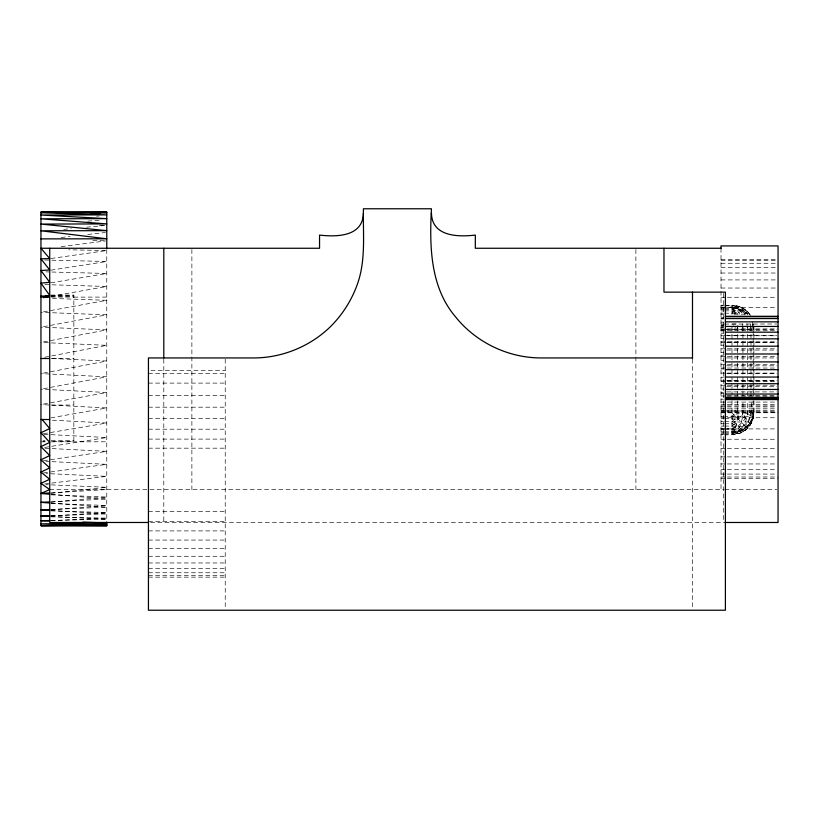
<?xml version="1.0" encoding="UTF-8"?>
<svg xmlns="http://www.w3.org/2000/svg" width="819" height="819" viewBox="0 0 819 819"><rect width="100%" height="100%" fill="white"/><g stroke="black" fill="none" stroke-linecap="round" stroke-linejoin="round"><path stroke-width="0.61" stroke-dasharray="4.09 3.07" d="M724.672 432.903L731.981 432.903L733.455 432.186C737.469 425.982 737.295 418.12 737.663 410.995L731.981 416.482L724.672 416.482M742.946 410.995C742.536 418.898 741.267 430.855 731.981 432.903C743.683 432.995 754.012 422.717 753.92 410.995L724.672 410.995M724.672 433.978L731.981 433.978C745.587 427.119 754.494 417.25 750.982 400.829M747.491 410.995C747.512 420.321 742.577 432.217 731.981 432.903C743.621 433.026 753.265 422.42 753.173 410.995M750.982 410.995C751.125 421.601 743.253 432.79 731.981 432.903M753.92 400.829C754.197 410.206 754.964 421.222 747.491 428.306C741.594 434.449 732.708 435.288 724.672 434.725M731.981 400.829L731.981 434.725L732.36 434.357C743.099 433.005 752.2 423.904 753.541 413.165L753.173 412.786L752.671 420.055C750.317 426.177 745.362 431.122 739.24 433.486L731.981 433.978L732.36 434.357C743.683 434.961 754.145 424.498 753.541 413.165L753.92 412.786M724.672 305.221L732.411 305.528L731.981 307.125L724.672 307.125M750.982 423.761L752.446 416.676L753.173 416.666M724.672 313.186L731.981 313.186L735.339 308.282L737.479 306.664L739.25 306.439C743.918 308.118 747.829 311.435 750.552 315.53M724.672 428.306L732.77 428.562C739.598 425.921 745.116 420.403 747.747 413.575L747.491 400.829M731.981 412.786L747.491 428.306L747.491 426.484L750.982 421.949M753.173 400.829L753.173 418.468L750.706 416.001L753.173 412.786M731.981 313.186L737.817 313.564L743.601 308.579L749.784 314.568M747.46 311.681L744.809 314.322L740.356 310.739L731.981 307.125L737.479 306.664L742.331 309.039L748.013 314.22M724.672 421.621L731.981 421.621L737.469 416.676L752.446 416.676M724.672 429.596L742.946 429.965L747.491 426.484M724.672 426.085L731.981 426.085L736.895 421.969L750.337 421.969M731.981 429.596L735.994 426.504L746.969 426.504M724.672 431.787L731.981 431.91L734.817 429.995M724.672 423.761L731.981 423.761L738.472 419.277L741.574 415.428L742.946 412.786L742.946 400.829M742.577 429.995L737.469 432.186L731.981 431.91M724.672 309.695L731.981 309.695L735.339 308.282M731.981 428.306L737.602 426.167L743.58 431.337M750.532 424.385L745.362 418.417L742.946 412.786L747.747 413.575L750.982 412.786M44.676 357.258L106.767 345.331L40.95 342.444M43.438 341.973L106.767 329.873L40.95 327.18M43.438 373.126L106.767 361.025L51.075 358.446M43.438 388.728L106.767 376.801L40.95 373.607M43.438 326.72L106.767 314.813L40.95 312.336M43.438 404.125L106.767 392.496L40.95 389.189M43.438 311.885L106.767 300.297L51.075 298.403M743.601 308.579L737.663 305.968L724.672 305.61M50.88 417.854L106.767 407.954L40.95 404.576M50.88 296.304L106.767 286.476L42.219 284.51M43.438 433.722L106.767 423.024L51.075 420.137M50.88 282.811L106.767 273.485L46.018 271.867M44.676 447.42L106.767 437.53L42.219 434.203M50.88 270.178L106.767 261.466L42.219 259.981M43.479 460.739L106.767 451.361L42.219 448.085M51.075 258.507L106.767 250.532L68.796 249.795M43.479 472.942L106.767 464.342L46.018 461.363M61.2 246.652L105.497 240.96M724.672 308.62C732.677 308.353 741.604 307.105 747.491 314.117L747.491 311.64L742.946 308.159L737.663 305.968L731.981 305.221L731.981 314.404M44.748 483.957L106.767 476.361L46.018 473.525M61.2 237.479L70.055 236.486M87.776 234.49L105.497 232.494M51.075 493.325L106.767 487.305L46.018 484.643M724.672 310.903L742.946 310.636L747.491 314.117M63.728 229.381L71.325 228.655M86.517 227.211L105.497 225.409M51.075 502.221L106.767 497.041L51.075 494.819M735.196 431.511L731.981 431.787L732.77 428.562L737.663 433.978L737.663 432.156M51.075 509.787L106.767 505.477L51.075 503.521M87.776 221.13L101.699 220.065M733.988 314.261L746.969 314.107C741.236 307.964 732.575 307.176 724.672 307.698M51.075 515.95L106.767 512.54L51.075 510.872M51.075 492.874L106.767 489.567M96.642 216.155L99.171 216.011M51.075 501.842L106.767 499.027L51.075 494.328M51.075 520.649L106.767 518.151L51.075 516.82M51.075 509.479L106.767 507.166L51.075 503.091M51.075 515.714L106.767 513.912L51.075 510.513M731.981 324.078L737.469 323.945L737.663 329.617L733.599 325.655M51.075 520.485L106.767 519.185L51.075 516.523M73.843 297.133L106.767 297.092M721.017 259.306L778.05 259.306M721.017 260.544L778.05 260.544M721.017 263.268L776.781 263.268M721.017 267.444L776.781 267.444M721.017 273.024L776.781 273.024M721.017 279.914L776.781 279.914M721.017 288.032L776.781 288.032M50.932 295.075L73.843 295.075L73.843 441.451L51.228 441.451M51.228 295.342L73.843 295.342M51.228 296.775L73.843 296.775M51.228 296.98L73.843 296.98M721.017 297.266L726.084 297.266M727.354 297.266L776.781 297.266M721.017 305.221L723.453 305.221M721.017 305.61L723.453 305.61M721.017 307.125L723.453 307.125M721.017 307.473L726.084 307.473M727.354 307.473L776.781 307.473M721.017 307.698L723.453 307.698M721.017 308.62L723.453 308.62M721.017 309.695L723.453 309.695M721.017 310.903L723.453 310.903M721.017 313.186L723.453 313.186M721.017 314.404L723.453 314.404M721.017 317.414L723.453 317.414M721.017 318.54L723.546 318.54M721.017 318.888L723.453 318.888M721.017 322.143L723.453 322.143M721.017 324.078L723.453 324.078M724.672 324.078L776.801 323.996M721.017 325.092L723.546 325.092M721.017 325.491L723.546 325.491M721.017 326.279L723.546 326.279M721.017 327.139L723.453 327.139M721.017 327.457L723.546 327.457M721.017 329.003L726.084 329.003M727.354 329.003L778.05 329.003M726.658 329.187L776.801 329.187M721.017 329.617L723.453 329.617M724.672 329.617L753.92 329.617L753.173 323.945L752.446 323.945L753.173 329.617M721.017 330.282L726.084 330.282M727.354 330.282L776.781 330.282M721.017 330.917L723.546 330.917M721.017 333.179L723.546 333.179M725.399 335.411L776.801 335.411M721.017 335.759L726.084 335.759M727.354 335.759L776.781 335.759M721.017 338.636L723.546 338.636M721.017 341.789L726.084 341.789M727.354 341.789L776.781 341.789M726.658 342.455L776.801 342.455M721.017 342.567L726.084 342.567M727.354 342.567L776.781 342.567M721.017 345.198L723.546 345.198M721.017 348.812L726.084 348.812M727.354 348.812L776.781 348.812M726.658 350.061L776.801 350.061M721.017 352.61L723.546 352.61M721.017 355.211L723.546 355.211M721.017 356.552L726.084 356.552M727.354 356.552L776.781 356.552M726.658 357.944L776.801 357.944M51.228 358.497L73.843 358.497M721.017 360.616L723.546 360.616M721.017 364.742L726.084 364.742M727.354 364.742L776.781 364.742M726.658 365.837L776.801 365.837M721.017 368.048L726.084 368.048M727.354 368.048L776.781 368.048M721.017 368.919L723.546 368.919M151.003 370.587L225.225 370.587M721.017 373.085L726.084 373.085M727.354 373.085L776.781 373.085M148.444 373.444L225.225 373.444M726.658 373.433L776.801 373.433M721.017 377.221L723.546 377.221M726.658 380.477L776.801 380.477M721.017 380.886L726.084 380.886M727.354 380.886L776.781 380.886M721.017 381.275L726.084 381.275M727.354 381.275L776.781 381.275M148.444 383.097L225.225 383.097M721.017 385.227L726.084 385.227M727.354 385.227L776.781 385.227M726.658 386.711L776.801 386.711M721.017 389.025L723.546 389.025M726.658 391.902L776.801 391.902M721.017 392.639L723.546 392.639M721.017 393.57L723.546 393.57M148.444 395.342L225.225 395.342M726.658 395.864L776.801 395.864M721.017 396.038L726.084 396.038M727.354 396.038L776.781 396.038M721.017 399.191L723.546 399.191M721.017 402.078L726.084 402.078M727.354 402.078L776.781 402.078M721.017 404.658L726.084 404.658M727.354 404.658L776.781 404.658M51.228 405.047L73.843 405.047M721.017 405.917L726.084 405.917M727.354 405.917L776.781 405.917M721.017 406.91L726.084 406.91M727.354 406.91L776.781 406.91M148.444 407.186L225.225 407.186M721.017 408.824L726.084 408.824M727.354 408.824L776.781 408.824M721.017 410.38L726.084 410.38M727.354 410.38L776.781 410.38M721.017 410.995L723.453 410.995M721.017 411.558L726.084 411.558M727.354 411.558L776.781 411.558M721.017 412.346L726.084 412.346M727.354 412.346L778.05 412.346M721.017 412.786L778.05 412.745M721.017 416.482L723.453 416.482M721.017 417.741L726.084 417.741M727.354 417.741L776.781 417.741M148.444 418.509L225.225 418.509M721.017 418.468L723.453 418.468M724.672 418.468L738.472 419.277L737.663 412.786L737.663 400.829M721.017 421.621L723.453 421.621M721.017 423.761L723.453 423.761M721.017 426.085L723.453 426.085M721.017 428.306L723.453 428.306M721.017 428.91L726.084 428.91M727.354 428.91L776.781 428.91M148.444 429.187L225.225 429.187M721.017 429.596L723.453 429.596M721.017 431.787L723.453 431.91M721.017 432.903L723.453 432.903M721.017 433.978L723.453 433.978M721.017 434.725L723.453 434.725M148.444 439.107L225.225 439.107M721.017 439.24L726.084 439.24M727.354 439.24L776.781 439.24M43.008 440.479L45.065 440.479M51.228 440.479L73.843 440.479M43.008 441.451L45.065 441.451M40.95 441.84L46.018 441.84M51.075 441.83L106.767 441.799M148.444 448.167L225.225 448.167M721.017 448.617L726.084 448.617M727.354 448.617L776.781 448.617M721.017 456.889L726.084 456.889M727.354 456.889L776.781 456.889M721.017 463.953L726.084 463.953M727.354 463.953L776.781 463.953M721.017 469.707L726.084 469.707M727.354 469.707L776.781 469.707M721.017 474.078L726.084 474.078M727.354 474.078L776.781 474.078M721.017 477.006L726.084 477.006M727.354 477.006L778.05 477.006M721.017 478.45L726.084 478.45M727.354 478.45L778.05 478.45M49.724 489.567L723.546 489.567M724.815 489.567L776.781 489.567M148.444 511.506L225.225 511.506M148.444 521.314L225.225 521.314M150.665 522.481L724.385 522.481M148.444 530.907L225.225 530.907M148.444 540.069L225.225 540.069M148.444 548.587L225.225 548.587M148.444 556.275L225.225 556.275M148.444 562.96L225.225 562.96M148.444 568.509L225.225 568.509M148.444 572.768L225.225 572.768M148.444 575.675L225.225 575.675M148.444 577.139L225.225 577.139M99.171 225.225L105.497 225.276M92.844 240.571L105.497 240.776M731.981 416.482L737.469 416.676M731.981 421.621L736.895 421.969M731.981 426.085L735.994 426.504M731.981 310.903L735.994 314.107L733.455 308.435L731.981 307.698L737.469 308.435L742.577 310.626M739.741 314.107L737.469 310.626L734.817 308.435L731.981 307.698L736.895 308.435L741.482 310.626L745.413 314.107M731.981 307.698L735.994 308.435L739.741 310.626L742.946 314.107M732.411 305.528L737.479 306.664L737.663 305.968L737.663 308.446M731.981 423.761L737.602 426.167L731.981 418.468L737.663 412.786L745.362 418.417M737.817 313.564L732.964 311.179L731.981 309.695M731.981 308.62L734.817 310.626M747.747 413.575L750.706 416.001M747.491 311.64L750.982 316.175M752.456 321.652L752.886 324.948M750.337 323.945L750.982 329.617M746.969 323.945L747.491 329.617M742.577 323.945L742.946 329.617M753.92 327.139L753.92 396.171M753.173 323.945L753.173 396.171M750.982 327.139L750.982 396.171M747.491 327.139L747.491 396.171M742.946 308.159L742.946 310.636M742.946 327.139L742.946 396.171M742.946 429.965L742.946 431.787M737.663 327.139L737.663 396.171M731.981 327.139L731.981 396.171M723.709 293.407L723.709 522.481M721.017 248.259L721.017 489.567M692.495 359.224L692.495 608.957M635.892 249.539L635.892 489.567M225.225 359.142L225.225 608.957M191.881 249.539L191.881 489.567M163.8 359.224L163.8 522.481M106.767 249.539L106.767 522.246"/><path stroke-width="1.23" d="M363.431 213.155C362.889 236.66 336.988 237.08 319.553 235.094L319.553 248.259L40.95 248.259L49.724 258.589L40.95 258.835L49.724 269.973L40.95 270.516L49.724 282.289L40.95 283.159L49.724 295.434L45.199 296.068M49.805 494.226L40.95 493.478L49.724 489.567L40.95 483.364L49.724 479.238L40.95 472.113L49.724 467.864L40.95 459.848L49.724 455.538L40.95 446.662L49.724 442.403L40.95 432.719L49.724 428.562L42.107 419.502L40.95 419.512M43.438 297.614L48.403 296.744M40.95 493.478L49.805 492.946M49.805 501.904L40.95 502.344L49.805 502.999M49.805 509.531L40.95 509.899L49.805 510.432M49.805 515.755L40.95 516.042L49.805 516.461M49.805 520.515L40.95 520.72L49.805 521.027M56.142 212.725L106.767 212.07L106.767 248.259M106.767 212.07L40.95 212.06L40.95 525.614L58.671 525.389M64.998 525.307L106.767 524.784M106.767 522.246L106.767 525.757L40.95 525.614L106.767 525.143L40.95 523.894L106.767 522.942L82.719 522.133M40.95 238.882L106.767 238.8L40.95 230.794L106.767 230.661L40.95 224.078L106.767 223.915L40.95 218.806L106.767 218.642L40.95 215.018L106.767 214.885L40.95 212.766L106.767 212.694L40.95 212.06M721.017 248.259L475.317 248.259L475.317 235.094C457.882 237.08 431.982 236.66 431.439 213.155M40.95 296.068L49.724 296.068M40.95 296.98L49.171 296.98M725.399 316.308L778.05 316.308M725.399 316.687L778.05 316.687M725.399 318.56L778.05 318.56M725.399 321.847L778.05 321.847M725.399 326.443L778.05 326.443M725.399 332.176L778.05 332.176M725.399 338.851L778.05 338.851M725.399 346.202L778.05 346.202M725.399 353.982L778.05 353.982M692.495 357.944L541.124 357.944C508.21 357.975 475.87 342.403 455.364 316.646C430.067 286.814 429.473 245.731 431.439 208.773L363.431 208.773C362.889 234.019 366.083 260.217 357.279 284.49C351.72 299.949 342.823 314.107 331.306 325.819C310.923 346.14 282.524 357.903 253.747 357.944L148.444 357.944L148.444 610.227L725.399 610.227L725.399 292.137L663.974 292.137L663.974 248.259M40.95 358.497L49.171 358.497M725.399 361.906L778.05 361.906M725.399 369.686L778.05 369.686M725.399 377.047L778.05 377.047M725.399 383.712L778.05 383.712M725.399 389.445L778.05 389.445M725.399 394.041L778.05 394.041M725.399 397.338L778.05 397.338M725.399 398.454L778.05 398.454M725.399 399.201L778.05 399.201M725.399 399.58L778.05 399.58M148.444 522.481L49.724 522.481L49.724 248.259M724.979 522.481L778.05 522.481L778.05 245.925L721.017 245.925L721.017 248.352M90.305 213.012L100.43 213.032M42.107 419.502L49.724 419.533M40.95 525.532L106.767 525.757M692.495 292.137L692.495 358.568M163.8 248.259L163.8 357.944"/></g></svg>
